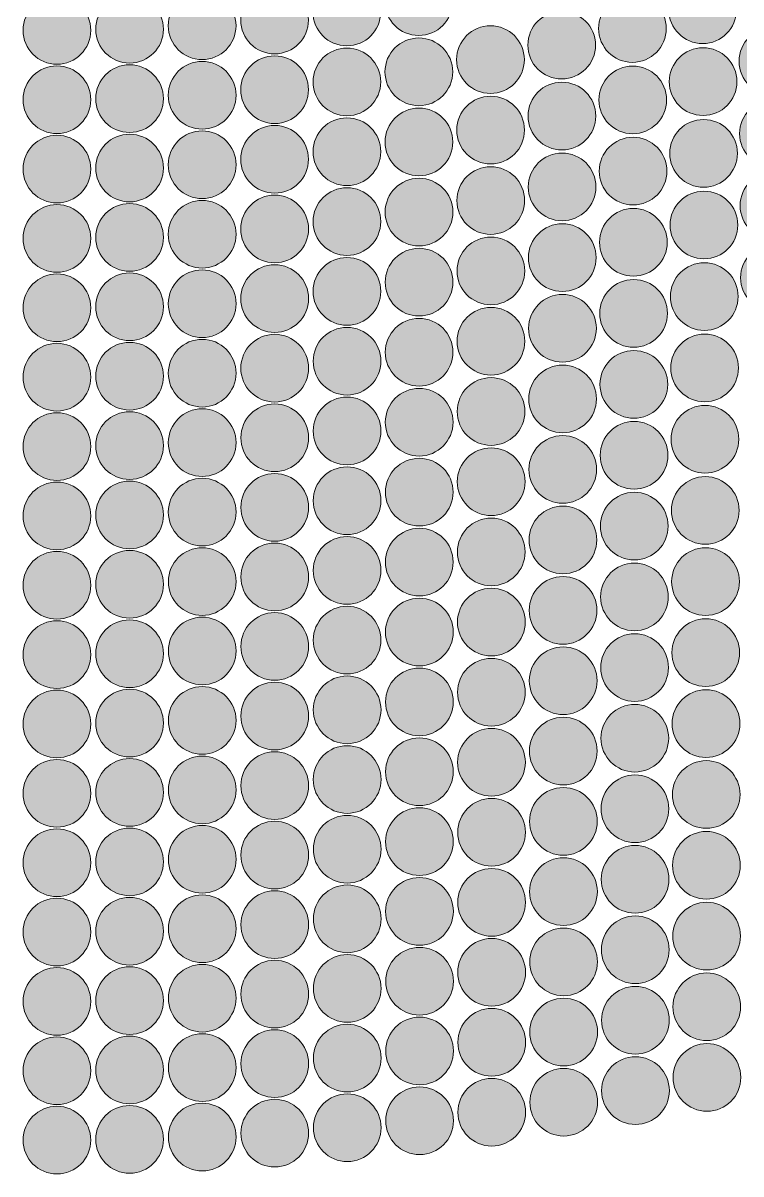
# Model space of a CAD drawing. Extents: x 3515 to 4006, y 175 to 667.
# Drawn here: x 3758 to 3809.3, y 175.4 to 257.7 of the extents above; entities that cross this region are included whole.
import ezdxf

# ---------------------------------------------------------------- set-up
doc = ezdxf.new("R2010")
doc.units = 0
doc.header["$MEASUREMENT"] = 0
doc.layers.add('Capa 1', color=7, linetype='Continuous', lineweight=0)

# ---------------------------------------------------------------- blocks, each defined once
blk = doc.blocks.new('Block_0')
at = {"layer": 'Capa 1', "true_color": 0x000000, "transparency": 33554687}
h = blk.add_hatch(color=18, dxfattribs=at)
h.dxf.hatch_style = 2
edge = h.paths.add_edge_path()
edge.add_arc((3786.289, 259.248), 2.421, 0, 360)
h = blk.add_hatch(color=18, dxfattribs=at)
h.dxf.hatch_style = 2
edge = h.paths.add_edge_path()
edge.add_arc((3806.588, 258.67), 2.421, 0, 360)
h = blk.add_hatch(color=18, dxfattribs=at)
h.dxf.hatch_style = 2
edge = h.paths.add_edge_path()
edge.add_arc((3775.981, 257.933), 2.421, 0, 360)
h = blk.add_hatch(color=18, dxfattribs=at)
h.dxf.hatch_style = 2
edge = h.paths.add_edge_path()
edge.add_arc((3781.146, 258.509), 2.421, 0, 360)
h = blk.add_hatch(color=18, dxfattribs=at)
h.dxf.hatch_style = 2
edge = h.paths.add_edge_path()
edge.add_arc((3760.415, 257.191), 2.421, 0, 360)
h = blk.add_hatch(color=18, dxfattribs=at)
h.dxf.hatch_style = 2
edge = h.paths.add_edge_path()
edge.add_arc((3765.611, 257.274), 2.421, 0, 360)
h = blk.add_hatch(color=18, dxfattribs=at)
h.dxf.hatch_style = 2
edge = h.paths.add_edge_path()
edge.add_arc((3770.801, 257.521), 2.421, 0, 360)
h = blk.add_hatch(color=18, dxfattribs=at)
h.dxf.hatch_style = 2
edge = h.paths.add_edge_path()
edge.add_arc((3801.569, 257.325), 2.421, 0, 360)
h = blk.add_hatch(color=18, dxfattribs=at)
h.dxf.hatch_style = 2
edge = h.paths.add_edge_path()
edge.add_arc((3796.511, 256.135), 2.421, 0, 360)
h = blk.add_hatch(color=18, dxfattribs=at)
h.dxf.hatch_style = 2
edge = h.paths.add_edge_path()
edge.add_arc((3791.418, 255.101), 2.421, 0, 360)
h = blk.add_hatch(color=18, dxfattribs=at)
h.dxf.hatch_style = 2
edge = h.paths.add_edge_path()
edge.add_arc((3811.61, 254.983), 2.421, 0, 360)
h = blk.add_hatch(color=18, dxfattribs=at)
h.dxf.hatch_style = 2
edge = h.paths.add_edge_path()
edge.add_arc((3786.296, 254.225), 2.421, 0, 360)
h = blk.add_hatch(color=18, dxfattribs=at)
h.dxf.hatch_style = 2
edge = h.paths.add_edge_path()
edge.add_arc((3775.983, 252.948), 2.421, 0, 360)
h = blk.add_hatch(color=18, dxfattribs=at)
h.dxf.hatch_style = 2
edge = h.paths.add_edge_path()
edge.add_arc((3781.149, 253.507), 2.421, 0, 360)
h = blk.add_hatch(color=18, dxfattribs=at)
h.dxf.hatch_style = 2
edge = h.paths.add_edge_path()
edge.add_arc((3806.622, 253.525), 2.421, 0, 360)
h = blk.add_hatch(color=18, dxfattribs=at)
h.dxf.hatch_style = 2
edge = h.paths.add_edge_path()
edge.add_arc((3760.415, 252.229), 2.421, 0, 360)
h = blk.add_hatch(color=18, dxfattribs=at)
h.dxf.hatch_style = 2
edge = h.paths.add_edge_path()
edge.add_arc((3765.611, 252.309), 2.421, 0, 360)
h = blk.add_hatch(color=18, dxfattribs=at)
h.dxf.hatch_style = 2
edge = h.paths.add_edge_path()
edge.add_arc((3770.802, 252.549), 2.421, 0, 360)
h = blk.add_hatch(color=18, dxfattribs=at)
h.dxf.hatch_style = 2
edge = h.paths.add_edge_path()
edge.add_arc((3801.593, 252.218), 2.421, 0, 360)
h = blk.add_hatch(color=18, dxfattribs=at)
h.dxf.hatch_style = 2
edge = h.paths.add_edge_path()
edge.add_arc((3796.526, 251.062), 2.421, 0, 360)
h = blk.add_hatch(color=18, dxfattribs=at)
h.dxf.hatch_style = 2
edge = h.paths.add_edge_path()
edge.add_arc((3791.428, 250.057), 2.421, 0, 360)
h = blk.add_hatch(color=18, dxfattribs=at)
h.dxf.hatch_style = 2
edge = h.paths.add_edge_path()
edge.add_arc((3811.652, 249.809), 2.421, 0, 360)
h = blk.add_hatch(color=18, dxfattribs=at)
h.dxf.hatch_style = 2
edge = h.paths.add_edge_path()
edge.add_arc((3786.302, 249.206), 2.421, 0, 360)
h = blk.add_hatch(color=18, dxfattribs=at)
h.dxf.hatch_style = 2
edge = h.paths.add_edge_path()
edge.add_arc((3775.984, 247.965), 2.421, 0, 360)
h = blk.add_hatch(color=18, dxfattribs=at)
h.dxf.hatch_style = 2
edge = h.paths.add_edge_path()
edge.add_arc((3781.152, 248.509), 2.421, 0, 360)
h = blk.add_hatch(color=18, dxfattribs=at)
h.dxf.hatch_style = 2
edge = h.paths.add_edge_path()
edge.add_arc((3806.653, 248.391), 2.421, 0, 360)
h = blk.add_hatch(color=18, dxfattribs=at)
h.dxf.hatch_style = 2
edge = h.paths.add_edge_path()
edge.add_arc((3760.415, 247.266), 2.421, 0, 360)
h = blk.add_hatch(color=18, dxfattribs=at)
h.dxf.hatch_style = 2
edge = h.paths.add_edge_path()
edge.add_arc((3765.611, 247.344), 2.421, 0, 360)
h = blk.add_hatch(color=18, dxfattribs=at)
h.dxf.hatch_style = 2
edge = h.paths.add_edge_path()
edge.add_arc((3770.802, 247.577), 2.421, 0, 360)
h = blk.add_hatch(color=18, dxfattribs=at)
h.dxf.hatch_style = 2
edge = h.paths.add_edge_path()
edge.add_arc((3801.614, 247.119), 2.421, 0, 360)
h = blk.add_hatch(color=18, dxfattribs=at)
h.dxf.hatch_style = 2
edge = h.paths.add_edge_path()
edge.add_arc((3796.541, 245.994), 2.421, 0, 360)
h = blk.add_hatch(color=18, dxfattribs=at)
h.dxf.hatch_style = 2
edge = h.paths.add_edge_path()
edge.add_arc((3791.437, 245.018), 2.421, 0, 360)
h = blk.add_hatch(color=18, dxfattribs=at)
h.dxf.hatch_style = 2
edge = h.paths.add_edge_path()
edge.add_arc((3811.691, 244.646), 2.421, 0, 360)
h = blk.add_hatch(color=18, dxfattribs=at)
h.dxf.hatch_style = 2
edge = h.paths.add_edge_path()
edge.add_arc((3786.307, 244.19), 2.421, 0, 360)
h = blk.add_hatch(color=18, dxfattribs=at)
h.dxf.hatch_style = 2
edge = h.paths.add_edge_path()
edge.add_arc((3775.985, 242.984), 2.421, 0, 360)
h = blk.add_hatch(color=18, dxfattribs=at)
h.dxf.hatch_style = 2
edge = h.paths.add_edge_path()
edge.add_arc((3781.155, 243.512), 2.421, 0, 360)
h = blk.add_hatch(color=18, dxfattribs=at)
h.dxf.hatch_style = 2
edge = h.paths.add_edge_path()
edge.add_arc((3806.681, 243.266), 2.421, 0, 360)
h = blk.add_hatch(color=18, dxfattribs=at)
h.dxf.hatch_style = 2
edge = h.paths.add_edge_path()
edge.add_arc((3760.415, 242.304), 2.421, 0, 360)
h = blk.add_hatch(color=18, dxfattribs=at)
h.dxf.hatch_style = 2
edge = h.paths.add_edge_path()
edge.add_arc((3765.611, 242.379), 2.421, 0, 360)
h = blk.add_hatch(color=18, dxfattribs=at)
h.dxf.hatch_style = 2
edge = h.paths.add_edge_path()
edge.add_arc((3770.802, 242.606), 2.421, 0, 360)
h = blk.add_hatch(color=18, dxfattribs=at)
h.dxf.hatch_style = 2
edge = h.paths.add_edge_path()
edge.add_arc((3801.634, 242.028), 2.421, 0, 360)
h = blk.add_hatch(color=18, dxfattribs=at)
h.dxf.hatch_style = 2
edge = h.paths.add_edge_path()
edge.add_arc((3796.554, 240.933), 2.421, 0, 360)
h = blk.add_hatch(color=18, dxfattribs=at)
h.dxf.hatch_style = 2
edge = h.paths.add_edge_path()
edge.add_arc((3791.445, 239.982), 2.421, 0, 360)
h = blk.add_hatch(color=18, dxfattribs=at)
h.dxf.hatch_style = 2
edge = h.paths.add_edge_path()
edge.add_arc((3786.312, 239.177), 2.421, 0, 360)
h = blk.add_hatch(color=18, dxfattribs=at)
h.dxf.hatch_style = 2
edge = h.paths.add_edge_path()
edge.add_arc((3811.726, 239.494), 2.421, 0, 360)
h = blk.add_hatch(color=18, dxfattribs=at)
h.dxf.hatch_style = 2
edge = h.paths.add_edge_path()
edge.add_arc((3781.157, 238.517), 2.421, 0, 360)
h = blk.add_hatch(color=18, dxfattribs=at)
h.dxf.hatch_style = 2
edge = h.paths.add_edge_path()
edge.add_arc((3806.707, 238.149), 2.421, 0, 360)
h = blk.add_hatch(color=18, dxfattribs=at)
h.dxf.hatch_style = 2
edge = h.paths.add_edge_path()
edge.add_arc((3760.415, 237.341), 2.421, 0, 360)
h = blk.add_hatch(color=18, dxfattribs=at)
h.dxf.hatch_style = 2
edge = h.paths.add_edge_path()
edge.add_arc((3765.611, 237.415), 2.421, 0, 360)
h = blk.add_hatch(color=18, dxfattribs=at)
h.dxf.hatch_style = 2
edge = h.paths.add_edge_path()
edge.add_arc((3770.803, 237.635), 2.421, 0, 360)
h = blk.add_hatch(color=18, dxfattribs=at)
h.dxf.hatch_style = 2
edge = h.paths.add_edge_path()
edge.add_arc((3775.986, 238.003), 2.421, 0, 360)
h = blk.add_hatch(color=18, dxfattribs=at)
h.dxf.hatch_style = 2
edge = h.paths.add_edge_path()
edge.add_arc((3801.652, 236.943), 2.421, 0, 360)
h = blk.add_hatch(color=18, dxfattribs=at)
h.dxf.hatch_style = 2
edge = h.paths.add_edge_path()
edge.add_arc((3796.566, 235.877), 2.421, 0, 360)
h = blk.add_hatch(color=18, dxfattribs=at)
h.dxf.hatch_style = 2
edge = h.paths.add_edge_path()
edge.add_arc((3791.453, 234.951), 2.421, 0, 360)
h = blk.add_hatch(color=18, dxfattribs=at)
h.dxf.hatch_style = 2
edge = h.paths.add_edge_path()
edge.add_arc((3786.316, 234.166), 2.421, 0, 360)
h = blk.add_hatch(color=18, dxfattribs=at)
h.dxf.hatch_style = 2
edge = h.paths.add_edge_path()
edge.add_arc((3781.16, 233.523), 2.421, 0, 360)
h = blk.add_hatch(color=18, dxfattribs=at)
h.dxf.hatch_style = 2
edge = h.paths.add_edge_path()
edge.add_arc((3760.415, 232.379), 2.421, 0, 360)
h = blk.add_hatch(color=18, dxfattribs=at)
h.dxf.hatch_style = 2
edge = h.paths.add_edge_path()
edge.add_arc((3765.611, 232.45), 2.421, 0, 360)
h = blk.add_hatch(color=18, dxfattribs=at)
h.dxf.hatch_style = 2
edge = h.paths.add_edge_path()
edge.add_arc((3770.803, 232.665), 2.421, 0, 360)
h = blk.add_hatch(color=18, dxfattribs=at)
h.dxf.hatch_style = 2
edge = h.paths.add_edge_path()
edge.add_arc((3775.987, 233.023), 2.421, 0, 360)
h = blk.add_hatch(color=18, dxfattribs=at)
h.dxf.hatch_style = 2
edge = h.paths.add_edge_path()
edge.add_arc((3806.731, 233.04), 2.421, 0, 360)
h = blk.add_hatch(color=18, dxfattribs=at)
h.dxf.hatch_style = 2
edge = h.paths.add_edge_path()
edge.add_arc((3801.669, 231.864), 2.421, 0, 360)
h = blk.add_hatch(color=18, dxfattribs=at)
h.dxf.hatch_style = 2
edge = h.paths.add_edge_path()
edge.add_arc((3796.578, 230.825), 2.421, 0, 360)
h = blk.add_hatch(color=18, dxfattribs=at)
h.dxf.hatch_style = 2
edge = h.paths.add_edge_path()
edge.add_arc((3791.46, 229.923), 2.421, 0, 360)
h = blk.add_hatch(color=18, dxfattribs=at)
h.dxf.hatch_style = 2
edge = h.paths.add_edge_path()
edge.add_arc((3786.32, 229.158), 2.421, 0, 360)
h = blk.add_hatch(color=18, dxfattribs=at)
h.dxf.hatch_style = 2
edge = h.paths.add_edge_path()
edge.add_arc((3781.162, 228.531), 2.421, 0, 360)
h = blk.add_hatch(color=18, dxfattribs=at)
h.dxf.hatch_style = 2
edge = h.paths.add_edge_path()
edge.add_arc((3760.415, 227.416), 2.421, 0, 360)
h = blk.add_hatch(color=18, dxfattribs=at)
h.dxf.hatch_style = 2
edge = h.paths.add_edge_path()
edge.add_arc((3765.611, 227.486), 2.421, 0, 360)
h = blk.add_hatch(color=18, dxfattribs=at)
h.dxf.hatch_style = 2
edge = h.paths.add_edge_path()
edge.add_arc((3770.803, 227.695), 2.421, 0, 360)
h = blk.add_hatch(color=18, dxfattribs=at)
h.dxf.hatch_style = 2
edge = h.paths.add_edge_path()
edge.add_arc((3775.988, 228.044), 2.421, 0, 360)
h = blk.add_hatch(color=18, dxfattribs=at)
h.dxf.hatch_style = 2
edge = h.paths.add_edge_path()
edge.add_arc((3806.753, 227.938), 2.421, 0, 360)
h = blk.add_hatch(color=18, dxfattribs=at)
h.dxf.hatch_style = 2
edge = h.paths.add_edge_path()
edge.add_arc((3801.685, 226.791), 2.421, 0, 360)
h = blk.add_hatch(color=18, dxfattribs=at)
h.dxf.hatch_style = 2
edge = h.paths.add_edge_path()
edge.add_arc((3796.588, 225.778), 2.421, 0, 360)
h = blk.add_hatch(color=18, dxfattribs=at)
h.dxf.hatch_style = 2
edge = h.paths.add_edge_path()
edge.add_arc((3791.467, 224.898), 2.421, 0, 360)
h = blk.add_hatch(color=18, dxfattribs=at)
h.dxf.hatch_style = 2
edge = h.paths.add_edge_path()
edge.add_arc((3786.324, 224.152), 2.421, 0, 360)
h = blk.add_hatch(color=18, dxfattribs=at)
h.dxf.hatch_style = 2
edge = h.paths.add_edge_path()
edge.add_arc((3781.164, 223.541), 2.421, 0, 360)
h = blk.add_hatch(color=18, dxfattribs=at)
h.dxf.hatch_style = 2
edge = h.paths.add_edge_path()
edge.add_arc((3760.415, 222.454), 2.421, 0, 360)
h = blk.add_hatch(color=18, dxfattribs=at)
h.dxf.hatch_style = 2
edge = h.paths.add_edge_path()
edge.add_arc((3765.611, 222.522), 2.421, 0, 360)
h = blk.add_hatch(color=18, dxfattribs=at)
h.dxf.hatch_style = 2
edge = h.paths.add_edge_path()
edge.add_arc((3770.803, 222.726), 2.421, 0, 360)
h = blk.add_hatch(color=18, dxfattribs=at)
h.dxf.hatch_style = 2
edge = h.paths.add_edge_path()
edge.add_arc((3775.989, 223.066), 2.421, 0, 360)
h = blk.add_hatch(color=18, dxfattribs=at)
h.dxf.hatch_style = 2
edge = h.paths.add_edge_path()
edge.add_arc((3806.774, 222.843), 2.421, 0, 360)
h = blk.add_hatch(color=18, dxfattribs=at)
h.dxf.hatch_style = 2
edge = h.paths.add_edge_path()
edge.add_arc((3801.7, 221.724), 2.421, 0, 360)
h = blk.add_hatch(color=18, dxfattribs=at)
h.dxf.hatch_style = 2
edge = h.paths.add_edge_path()
edge.add_arc((3796.598, 220.735), 2.421, 0, 360)
h = blk.add_hatch(color=18, dxfattribs=at)
h.dxf.hatch_style = 2
edge = h.paths.add_edge_path()
edge.add_arc((3786.328, 219.148), 2.421, 0, 360)
h = blk.add_hatch(color=18, dxfattribs=at)
h.dxf.hatch_style = 2
edge = h.paths.add_edge_path()
edge.add_arc((3791.473, 219.876), 2.421, 0, 360)
h = blk.add_hatch(color=18, dxfattribs=at)
h.dxf.hatch_style = 2
edge = h.paths.add_edge_path()
edge.add_arc((3781.166, 218.552), 2.421, 0, 360)
h = blk.add_hatch(color=18, dxfattribs=at)
h.dxf.hatch_style = 2
edge = h.paths.add_edge_path()
edge.add_arc((3760.415, 217.491), 2.421, 0, 360)
h = blk.add_hatch(color=18, dxfattribs=at)
h.dxf.hatch_style = 2
edge = h.paths.add_edge_path()
edge.add_arc((3765.611, 217.558), 2.421, 0, 360)
h = blk.add_hatch(color=18, dxfattribs=at)
h.dxf.hatch_style = 2
edge = h.paths.add_edge_path()
edge.add_arc((3770.804, 217.757), 2.421, 0, 360)
h = blk.add_hatch(color=18, dxfattribs=at)
h.dxf.hatch_style = 2
edge = h.paths.add_edge_path()
edge.add_arc((3775.99, 218.088), 2.421, 0, 360)
h = blk.add_hatch(color=18, dxfattribs=at)
h.dxf.hatch_style = 2
edge = h.paths.add_edge_path()
edge.add_arc((3806.794, 217.754), 2.421, 0, 360)
h = blk.add_hatch(color=18, dxfattribs=at)
h.dxf.hatch_style = 2
edge = h.paths.add_edge_path()
edge.add_arc((3801.713, 216.661), 2.421, 0, 360)
h = blk.add_hatch(color=18, dxfattribs=at)
h.dxf.hatch_style = 2
edge = h.paths.add_edge_path()
edge.add_arc((3796.607, 215.695), 2.421, 0, 360)
h = blk.add_hatch(color=18, dxfattribs=at)
h.dxf.hatch_style = 2
edge = h.paths.add_edge_path()
edge.add_arc((3791.479, 214.857), 2.421, 0, 360)
h = blk.add_hatch(color=18, dxfattribs=at)
h.dxf.hatch_style = 2
edge = h.paths.add_edge_path()
edge.add_arc((3781.167, 213.565), 2.421, 0, 360)
h = blk.add_hatch(color=18, dxfattribs=at)
h.dxf.hatch_style = 2
edge = h.paths.add_edge_path()
edge.add_arc((3786.331, 214.146), 2.421, 0, 360)
h = blk.add_hatch(color=18, dxfattribs=at)
h.dxf.hatch_style = 2
edge = h.paths.add_edge_path()
edge.add_arc((3760.415, 212.529), 2.421, 0, 360)
h = blk.add_hatch(color=18, dxfattribs=at)
h.dxf.hatch_style = 2
edge = h.paths.add_edge_path()
edge.add_arc((3765.611, 212.594), 2.421, 0, 360)
h = blk.add_hatch(color=18, dxfattribs=at)
h.dxf.hatch_style = 2
edge = h.paths.add_edge_path()
edge.add_arc((3770.804, 212.788), 2.421, 0, 360)
h = blk.add_hatch(color=18, dxfattribs=at)
h.dxf.hatch_style = 2
edge = h.paths.add_edge_path()
edge.add_arc((3775.99, 213.112), 2.421, 0, 360)
h = blk.add_hatch(color=18, dxfattribs=at)
h.dxf.hatch_style = 2
edge = h.paths.add_edge_path()
edge.add_arc((3806.811, 212.671), 2.421, 0, 360)
h = blk.add_hatch(color=18, dxfattribs=at)
h.dxf.hatch_style = 2
edge = h.paths.add_edge_path()
edge.add_arc((3801.726, 211.603), 2.421, 0, 360)
h = blk.add_hatch(color=18, dxfattribs=at)
h.dxf.hatch_style = 2
edge = h.paths.add_edge_path()
edge.add_arc((3796.616, 210.66), 2.421, 0, 360)
h = blk.add_hatch(color=18, dxfattribs=at)
h.dxf.hatch_style = 2
edge = h.paths.add_edge_path()
edge.add_arc((3791.484, 209.84), 2.421, 0, 360)
h = blk.add_hatch(color=18, dxfattribs=at)
h.dxf.hatch_style = 2
edge = h.paths.add_edge_path()
edge.add_arc((3781.169, 208.578), 2.421, 0, 360)
h = blk.add_hatch(color=18, dxfattribs=at)
h.dxf.hatch_style = 2
edge = h.paths.add_edge_path()
edge.add_arc((3786.334, 209.146), 2.421, 0, 360)
h = blk.add_hatch(color=18, dxfattribs=at)
h.dxf.hatch_style = 2
edge = h.paths.add_edge_path()
edge.add_arc((3760.415, 207.566), 2.421, 0, 360)
h = blk.add_hatch(color=18, dxfattribs=at)
h.dxf.hatch_style = 2
edge = h.paths.add_edge_path()
edge.add_arc((3765.611, 207.63), 2.421, 0, 360)
h = blk.add_hatch(color=18, dxfattribs=at)
h.dxf.hatch_style = 2
edge = h.paths.add_edge_path()
edge.add_arc((3770.804, 207.819), 2.421, 0, 360)
h = blk.add_hatch(color=18, dxfattribs=at)
h.dxf.hatch_style = 2
edge = h.paths.add_edge_path()
edge.add_arc((3775.991, 208.136), 2.421, 0, 360)
h = blk.add_hatch(color=18, dxfattribs=at)
h.dxf.hatch_style = 2
edge = h.paths.add_edge_path()
edge.add_arc((3806.828, 207.594), 2.421, 0, 360)
h = blk.add_hatch(color=18, dxfattribs=at)
h.dxf.hatch_style = 2
edge = h.paths.add_edge_path()
edge.add_arc((3801.738, 206.55), 2.421, 0, 360)
h = blk.add_hatch(color=18, dxfattribs=at)
h.dxf.hatch_style = 2
edge = h.paths.add_edge_path()
edge.add_arc((3796.624, 205.627), 2.421, 0, 360)
h = blk.add_hatch(color=18, dxfattribs=at)
h.dxf.hatch_style = 2
edge = h.paths.add_edge_path()
edge.add_arc((3791.489, 204.826), 2.421, 0, 360)
h = blk.add_hatch(color=18, dxfattribs=at)
h.dxf.hatch_style = 2
edge = h.paths.add_edge_path()
edge.add_arc((3781.17, 203.593), 2.421, 0, 360)
h = blk.add_hatch(color=18, dxfattribs=at)
h.dxf.hatch_style = 2
edge = h.paths.add_edge_path()
edge.add_arc((3786.337, 204.148), 2.421, 0, 360)
h = blk.add_hatch(color=18, dxfattribs=at)
h.dxf.hatch_style = 2
edge = h.paths.add_edge_path()
edge.add_arc((3765.611, 202.666), 2.421, 0, 360)
h = blk.add_hatch(color=18, dxfattribs=at)
h.dxf.hatch_style = 2
edge = h.paths.add_edge_path()
edge.add_arc((3770.804, 202.851), 2.421, 0, 360)
h = blk.add_hatch(color=18, dxfattribs=at)
h.dxf.hatch_style = 2
edge = h.paths.add_edge_path()
edge.add_arc((3775.992, 203.16), 2.421, 0, 360)
h = blk.add_hatch(color=18, dxfattribs=at)
h.dxf.hatch_style = 2
edge = h.paths.add_edge_path()
edge.add_arc((3760.415, 202.604), 2.421, 0, 360)
h = blk.add_hatch(color=18, dxfattribs=at)
h.dxf.hatch_style = 2
edge = h.paths.add_edge_path()
edge.add_arc((3806.844, 202.521), 2.421, 0, 360)
h = blk.add_hatch(color=18, dxfattribs=at)
h.dxf.hatch_style = 2
edge = h.paths.add_edge_path()
edge.add_arc((3801.749, 201.5), 2.421, 0, 360)
h = blk.add_hatch(color=18, dxfattribs=at)
h.dxf.hatch_style = 2
edge = h.paths.add_edge_path()
edge.add_arc((3796.631, 200.598), 2.421, 0, 360)
h = blk.add_hatch(color=18, dxfattribs=at)
h.dxf.hatch_style = 2
edge = h.paths.add_edge_path()
edge.add_arc((3791.494, 199.815), 2.421, 0, 360)
h = blk.add_hatch(color=18, dxfattribs=at)
h.dxf.hatch_style = 2
edge = h.paths.add_edge_path()
edge.add_arc((3781.172, 198.608), 2.421, 0, 360)
h = blk.add_hatch(color=18, dxfattribs=at)
h.dxf.hatch_style = 2
edge = h.paths.add_edge_path()
edge.add_arc((3786.34, 199.151), 2.421, 0, 360)
h = blk.add_hatch(color=18, dxfattribs=at)
h.dxf.hatch_style = 2
edge = h.paths.add_edge_path()
edge.add_arc((3765.611, 197.702), 2.421, 0, 360)
h = blk.add_hatch(color=18, dxfattribs=at)
h.dxf.hatch_style = 2
edge = h.paths.add_edge_path()
edge.add_arc((3770.804, 197.883), 2.421, 0, 360)
h = blk.add_hatch(color=18, dxfattribs=at)
h.dxf.hatch_style = 2
edge = h.paths.add_edge_path()
edge.add_arc((3775.992, 198.185), 2.421, 0, 360)
h = blk.add_hatch(color=18, dxfattribs=at)
h.dxf.hatch_style = 2
edge = h.paths.add_edge_path()
edge.add_arc((3760.415, 197.641), 2.421, 0, 360)
h = blk.add_hatch(color=18, dxfattribs=at)
h.dxf.hatch_style = 2
edge = h.paths.add_edge_path()
edge.add_arc((3806.859, 197.453), 2.421, 0, 360)
h = blk.add_hatch(color=18, dxfattribs=at)
h.dxf.hatch_style = 2
edge = h.paths.add_edge_path()
edge.add_arc((3801.759, 196.454), 2.421, 0, 360)
h = blk.add_hatch(color=18, dxfattribs=at)
h.dxf.hatch_style = 2
edge = h.paths.add_edge_path()
edge.add_arc((3796.638, 195.571), 2.421, 0, 360)
h = blk.add_hatch(color=18, dxfattribs=at)
h.dxf.hatch_style = 2
edge = h.paths.add_edge_path()
edge.add_arc((3791.498, 194.805), 2.421, 0, 360)
h = blk.add_hatch(color=18, dxfattribs=at)
h.dxf.hatch_style = 2
edge = h.paths.add_edge_path()
edge.add_arc((3781.173, 193.625), 2.421, 0, 360)
h = blk.add_hatch(color=18, dxfattribs=at)
h.dxf.hatch_style = 2
edge = h.paths.add_edge_path()
edge.add_arc((3786.342, 194.156), 2.421, 0, 360)
h = blk.add_hatch(color=18, dxfattribs=at)
h.dxf.hatch_style = 2
edge = h.paths.add_edge_path()
edge.add_arc((3770.805, 192.916), 2.421, 0, 360)
h = blk.add_hatch(color=18, dxfattribs=at)
h.dxf.hatch_style = 2
edge = h.paths.add_edge_path()
edge.add_arc((3775.993, 193.211), 2.421, 0, 360)
h = blk.add_hatch(color=18, dxfattribs=at)
h.dxf.hatch_style = 2
edge = h.paths.add_edge_path()
edge.add_arc((3760.415, 192.679), 2.421, 0, 360)
h = blk.add_hatch(color=18, dxfattribs=at)
h.dxf.hatch_style = 2
edge = h.paths.add_edge_path()
edge.add_arc((3765.611, 192.738), 2.421, 0, 360)
h = blk.add_hatch(color=18, dxfattribs=at)
h.dxf.hatch_style = 2
edge = h.paths.add_edge_path()
edge.add_arc((3806.872, 192.39), 2.421, 0, 360)
h = blk.add_hatch(color=18, dxfattribs=at)
h.dxf.hatch_style = 2
edge = h.paths.add_edge_path()
edge.add_arc((3801.769, 191.412), 2.421, 0, 360)
h = blk.add_hatch(color=18, dxfattribs=at)
h.dxf.hatch_style = 2
edge = h.paths.add_edge_path()
edge.add_arc((3796.644, 190.547), 2.421, 0, 360)
h = blk.add_hatch(color=18, dxfattribs=at)
h.dxf.hatch_style = 2
edge = h.paths.add_edge_path()
edge.add_arc((3791.502, 189.798), 2.421, 0, 360)
h = blk.add_hatch(color=18, dxfattribs=at)
h.dxf.hatch_style = 2
edge = h.paths.add_edge_path()
edge.add_arc((3781.174, 188.642), 2.421, 0, 360)
h = blk.add_hatch(color=18, dxfattribs=at)
h.dxf.hatch_style = 2
edge = h.paths.add_edge_path()
edge.add_arc((3786.345, 189.162), 2.421, 0, 360)
h = blk.add_hatch(color=18, dxfattribs=at)
h.dxf.hatch_style = 2
edge = h.paths.add_edge_path()
edge.add_arc((3770.805, 187.948), 2.421, 0, 360)
h = blk.add_hatch(color=18, dxfattribs=at)
h.dxf.hatch_style = 2
edge = h.paths.add_edge_path()
edge.add_arc((3775.993, 188.237), 2.421, 0, 360)
h = blk.add_hatch(color=18, dxfattribs=at)
h.dxf.hatch_style = 2
edge = h.paths.add_edge_path()
edge.add_arc((3760.415, 187.716), 2.421, 0, 360)
h = blk.add_hatch(color=18, dxfattribs=at)
h.dxf.hatch_style = 2
edge = h.paths.add_edge_path()
edge.add_arc((3765.611, 187.774), 2.421, 0, 360)
h = blk.add_hatch(color=18, dxfattribs=at)
h.dxf.hatch_style = 2
edge = h.paths.add_edge_path()
edge.add_arc((3806.885, 187.331), 2.421, 0, 360)
h = blk.add_hatch(color=18, dxfattribs=at)
h.dxf.hatch_style = 2
edge = h.paths.add_edge_path()
edge.add_arc((3801.778, 186.373), 2.421, 0, 360)
h = blk.add_hatch(color=18, dxfattribs=at)
h.dxf.hatch_style = 2
edge = h.paths.add_edge_path()
edge.add_arc((3796.65, 185.526), 2.421, 0, 360)
h = blk.add_hatch(color=18, dxfattribs=at)
h.dxf.hatch_style = 2
edge = h.paths.add_edge_path()
edge.add_arc((3791.506, 184.792), 2.421, 0, 360)
h = blk.add_hatch(color=18, dxfattribs=at)
h.dxf.hatch_style = 2
edge = h.paths.add_edge_path()
edge.add_arc((3786.347, 184.17), 2.421, 0, 360)
h = blk.add_hatch(color=18, dxfattribs=at)
h.dxf.hatch_style = 2
edge = h.paths.add_edge_path()
edge.add_arc((3770.805, 182.981), 2.421, 0, 360)
h = blk.add_hatch(color=18, dxfattribs=at)
h.dxf.hatch_style = 2
edge = h.paths.add_edge_path()
edge.add_arc((3775.994, 183.264), 2.421, 0, 360)
h = blk.add_hatch(color=18, dxfattribs=at)
h.dxf.hatch_style = 2
edge = h.paths.add_edge_path()
edge.add_arc((3781.175, 183.66), 2.421, 0, 360)
h = blk.add_hatch(color=18, dxfattribs=at)
h.dxf.hatch_style = 2
edge = h.paths.add_edge_path()
edge.add_arc((3760.415, 182.754), 2.421, 0, 360)
h = blk.add_hatch(color=18, dxfattribs=at)
h.dxf.hatch_style = 2
edge = h.paths.add_edge_path()
edge.add_arc((3765.611, 182.811), 2.421, 0, 360)
h = blk.add_hatch(color=18, dxfattribs=at)
h.dxf.hatch_style = 2
edge = h.paths.add_edge_path()
edge.add_arc((3806.897, 182.276), 2.421, 0, 360)
h = blk.add_hatch(color=18, dxfattribs=at)
h.dxf.hatch_style = 2
edge = h.paths.add_edge_path()
edge.add_arc((3801.786, 181.337), 2.421, 0, 360)
h = blk.add_hatch(color=18, dxfattribs=at)
h.dxf.hatch_style = 2
edge = h.paths.add_edge_path()
edge.add_arc((3796.656, 180.507), 2.421, 0, 360)
h = blk.add_hatch(color=18, dxfattribs=at)
h.dxf.hatch_style = 2
edge = h.paths.add_edge_path()
edge.add_arc((3791.51, 179.788), 2.421, 0, 360)
h = blk.add_hatch(color=18, dxfattribs=at)
h.dxf.hatch_style = 2
edge = h.paths.add_edge_path()
edge.add_arc((3786.349, 179.178), 2.421, 0, 360)
h = blk.add_hatch(color=18, dxfattribs=at)
h.dxf.hatch_style = 2
edge = h.paths.add_edge_path()
edge.add_arc((3770.805, 178.014), 2.421, 0, 360)
h = blk.add_hatch(color=18, dxfattribs=at)
h.dxf.hatch_style = 2
edge = h.paths.add_edge_path()
edge.add_arc((3775.994, 178.291), 2.421, 0, 360)
h = blk.add_hatch(color=18, dxfattribs=at)
h.dxf.hatch_style = 2
edge = h.paths.add_edge_path()
edge.add_arc((3781.176, 178.679), 2.421, 0, 360)
h = blk.add_hatch(color=18, dxfattribs=at)
h.dxf.hatch_style = 2
edge = h.paths.add_edge_path()
edge.add_arc((3760.415, 177.791), 2.421, 0, 360)
h = blk.add_hatch(color=18, dxfattribs=at)
h.dxf.hatch_style = 2
edge = h.paths.add_edge_path()
edge.add_arc((3765.611, 177.847), 2.421, 0, 360)
at = {"layer": 'Capa 1'}
for centre in [(3786.289, 259.248), (3806.588, 258.67), (3775.981, 257.933), (3781.146, 258.509), (3760.415, 257.191), (3765.611, 257.274), (3770.801, 257.521), (3801.569, 257.325), (3796.511, 256.135), (3791.418, 255.101), (3811.61, 254.983), (3786.296, 254.225), (3775.983, 252.948), (3781.149, 253.507), (3806.622, 253.525), (3760.415, 252.229), (3765.611, 252.309), (3770.802, 252.549), (3801.593, 252.218), (3796.526, 251.062), (3791.428, 250.057), (3811.652, 249.809), (3786.302, 249.206), (3775.984, 247.965), (3781.152, 248.509), (3806.653, 248.391), (3760.415, 247.266), (3765.611, 247.344), (3770.802, 247.577), (3801.614, 247.119), (3796.541, 245.994), (3791.437, 245.018), (3811.691, 244.646), (3786.307, 244.19), (3775.985, 242.984), (3781.155, 243.512), (3806.681, 243.266), (3760.415, 242.304), (3765.611, 242.379), (3770.802, 242.606), (3801.634, 242.028), (3796.554, 240.933), (3791.445, 239.982), (3786.312, 239.177), (3811.726, 239.494), (3781.157, 238.517), (3806.707, 238.149), (3760.415, 237.341), (3765.611, 237.415), (3770.803, 237.635), (3775.986, 238.003), (3801.652, 236.943), (3796.566, 235.877), (3791.453, 234.951), (3786.316, 234.166), (3781.16, 233.523), (3760.415, 232.379), (3765.611, 232.45), (3770.803, 232.665), (3775.987, 233.023), (3806.731, 233.04), (3801.669, 231.864), (3796.578, 230.825), (3791.46, 229.923), (3786.32, 229.158), (3781.162, 228.531), (3760.415, 227.416), (3765.611, 227.486), (3770.803, 227.695), (3775.988, 228.044), (3806.753, 227.938), (3801.685, 226.791), (3796.588, 225.778), (3791.467, 224.898), (3786.324, 224.152), (3781.164, 223.541), (3760.415, 222.454), (3765.611, 222.522), (3770.803, 222.726), (3775.989, 223.066), (3806.774, 222.843), (3801.7, 221.724), (3796.598, 220.735), (3786.328, 219.148), (3791.473, 219.876), (3781.166, 218.552), (3760.415, 217.491), (3765.611, 217.558), (3770.804, 217.757), (3775.99, 218.088), (3806.794, 217.754), (3801.713, 216.661), (3796.607, 215.695), (3791.479, 214.857), (3781.167, 213.565), (3786.331, 214.146), (3760.415, 212.529), (3765.611, 212.594), (3770.804, 212.788), (3775.99, 213.112), (3806.811, 212.671), (3801.726, 211.603), (3796.616, 210.66), (3791.484, 209.84), (3781.169, 208.578), (3786.334, 209.146), (3760.415, 207.566), (3765.611, 207.63), (3770.804, 207.819), (3775.991, 208.136), (3806.828, 207.594), (3801.738, 206.55), (3796.624, 205.627), (3791.489, 204.826), (3781.17, 203.593), (3786.337, 204.148), (3765.611, 202.666), (3770.804, 202.851), (3775.992, 203.16), (3760.415, 202.604), (3806.844, 202.521), (3801.749, 201.5), (3796.631, 200.598), (3791.494, 199.815), (3781.172, 198.608), (3786.34, 199.151), (3765.611, 197.702), (3770.804, 197.883), (3775.992, 198.185), (3760.415, 197.641), (3806.859, 197.453), (3801.759, 196.454), (3796.638, 195.571), (3791.498, 194.805), (3781.173, 193.625), (3786.342, 194.156), (3770.805, 192.916), (3775.993, 193.211), (3760.415, 192.679), (3765.611, 192.738), (3806.872, 192.39), (3801.769, 191.412), (3796.644, 190.547), (3791.502, 189.798), (3781.174, 188.642), (3786.345, 189.162), (3770.805, 187.948), (3775.993, 188.237), (3760.415, 187.716), (3765.611, 187.774), (3806.885, 187.331), (3801.778, 186.373), (3796.65, 185.526), (3791.506, 184.792), (3786.347, 184.17), (3770.805, 182.981), (3775.994, 183.264), (3781.175, 183.66), (3760.415, 182.754), (3765.611, 182.811), (3806.897, 182.276), (3801.786, 181.337), (3796.656, 180.507), (3791.51, 179.788), (3786.349, 179.178), (3770.805, 178.014), (3775.994, 178.291), (3781.176, 178.679), (3760.415, 177.791), (3765.611, 177.847)]:
    blk.add_circle(centre, 2.421, dxfattribs=at)

msp = doc.modelspace()

# ---------------------------------------------------------------- block references
at = {"layer": 'Capa 1'}
msp.add_blockref('Block_0', (0, 0), dxfattribs=at)

doc.saveas('drawing.dxf')
